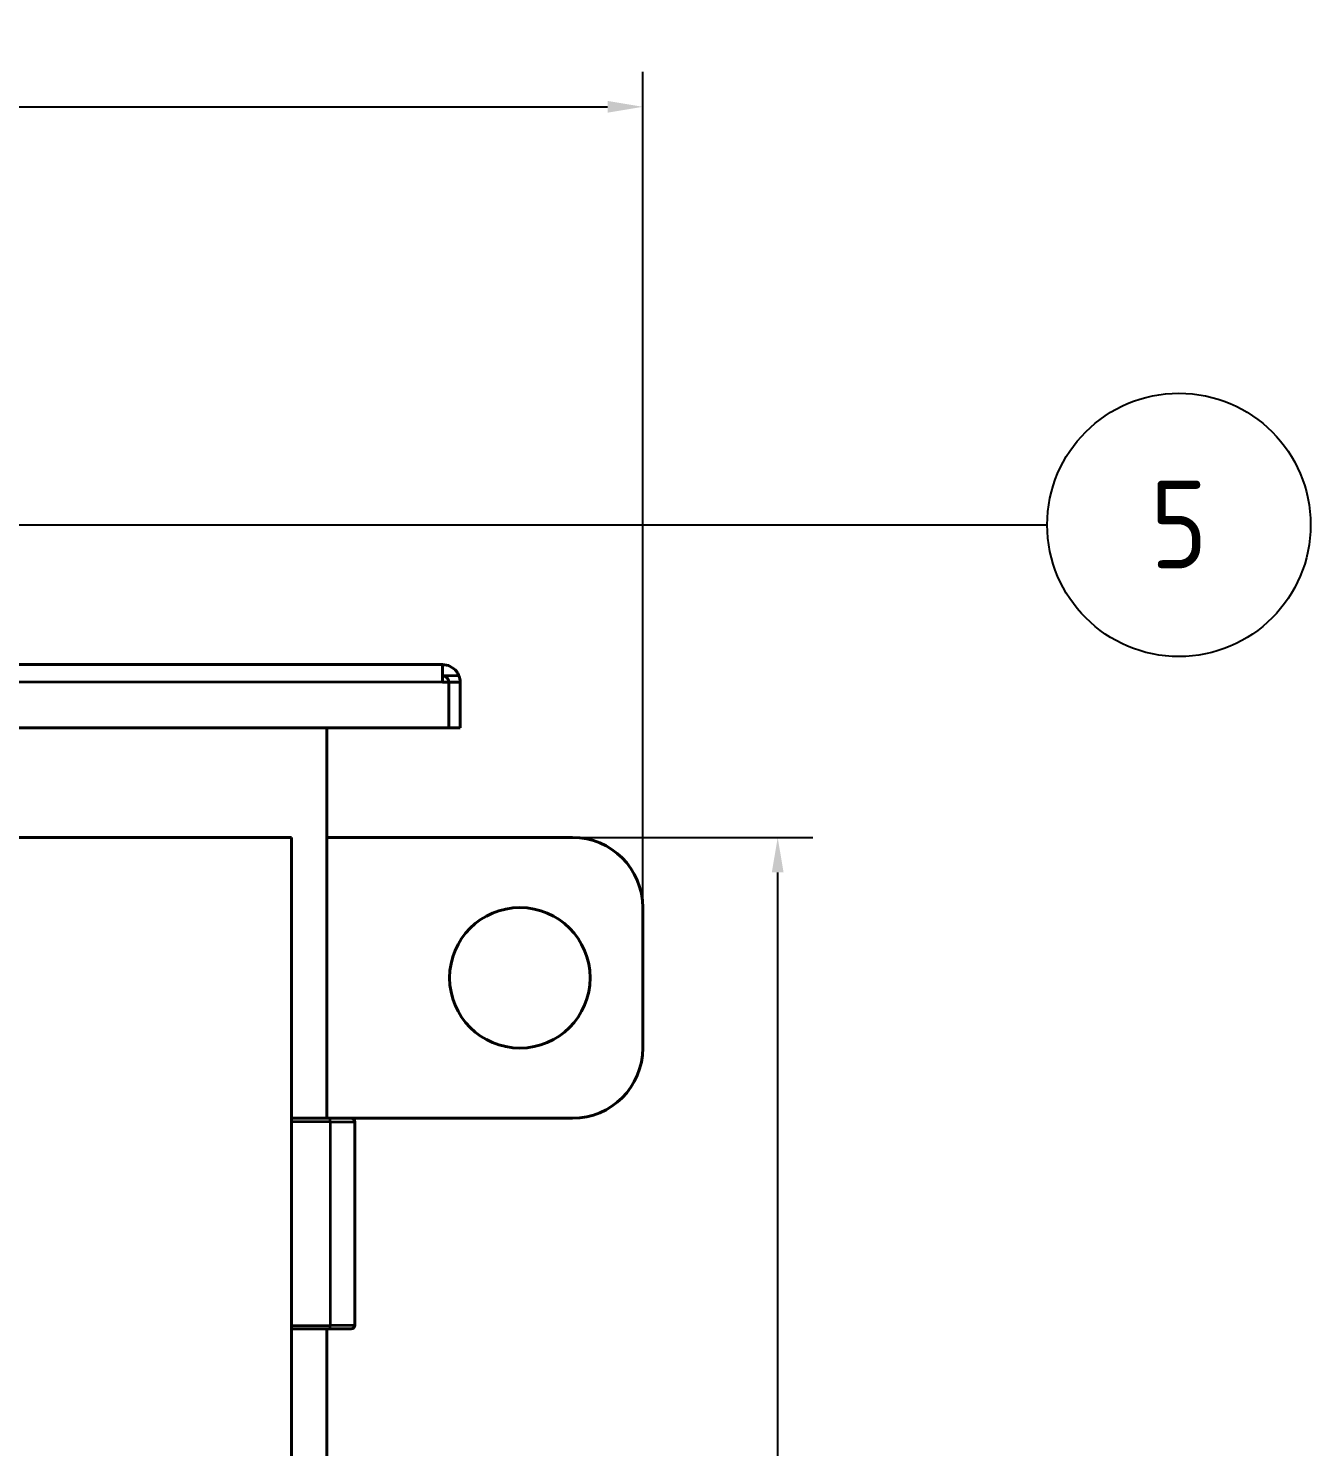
# Model space of a CAD drawing. Header units: millimetres. Extents: x 0 to 4205, y 0 to 2970.
# Drawn here: x 1979.3 to 2344.3, y 1346.9 to 1750.8 of the extents above; entities that cross this region are included whole.
import ezdxf

# ---------------------------------------------------------------- set-up
doc = ezdxf.new("R2010")
doc.units = ezdxf.units.MM
doc.header["$LTSCALE"] = 5
for name, color, linetype, lineweight in [('가시적인 것(ISO)', 3, 'Continuous', 40), ('가시적인 좁은 것(ISO)', 3, 'Continuous', 35), ('기호(ISO)', 5, 'Continuous', 25), ('치수(ISO)', 2, 'Continuous', 25)]:
    doc.layers.add(name, color=color, linetype=linetype, lineweight=lineweight)
doc.styles.add('부품번호텍스트_PSTEK_POSCO', font='isocp.shx')
doc.styles.add('치수 텍스트_PSTEK_POSCO', font='isocp.shx')
doc.dimstyles.new('치수_PSTEK_POSCO', dxfattribs={"dimscale": 5, "dimtxt": 3, "dimasz": 2, "dimexe": 2, "dimexo": 2.5, "dimgap": 1, "dimtad": 1, "dimrnd": 1e-08, "dimdsep": 46, "dimtxsty": '치수 텍스트_PSTEK_POSCO', "dimcen": 0.09, "dimdle": 10, "dimclrd": 7, "dimclre": 7, "dimclrt": 2, "dimadec": 1, "dimazin": 2, "dimtfac": 1, "dimtmove": 0, "dimatfit": 3, "dimfxl": 0, "dimtolj": 1, "dimlwd": -1, "dimlwe": -1, "dimarcsym": 0})

# ---------------------------------------------------------------- blocks, each defined once
blk = doc.blocks.new('*D31')
at = {"layer": 'Defpoints', "color": 0, "transparency": 16777216}
for p in [(2154.2, 1728.5), (1294.2, 1505.42), (2154.2, 1460.42)]:
    blk.add_point(p, dxfattribs=at)
at = {"layer": '치수(ISO)', "color": 7, "transparency": 16777216}
for p, q in [((1294.2, 1517.92), (1294.2, 1738.5)), ((2154.2, 1472.92), (2154.2, 1738.5)), ((1304.2, 1728.5), (2144.2, 1728.5))]:
    blk.add_line(p, q, dxfattribs=at)
for points in [[(1304.2, 1730.17), (1304.2, 1726.83), (1294.2, 1728.5)], [(2144.2, 1730.17), (2144.2, 1726.83), (2154.2, 1728.5)]]:
    blk.add_solid(points, dxfattribs=at)
at = {"layer": '치수(ISO)', "color": 2, "transparency": 16777216, "insert": (1710.7, 1741), "char_height": 15, "attachment_point": 4, "style": '치수 텍스트_PSTEK_POSCO'}
blk.add_mtext('\\A1;860', dxfattribs=at)
blk = doc.blocks.new('*D37')
at = {"layer": 'Defpoints', "color": 0, "transparency": 16777216}
for p in [(2054.2, 1520.42), (2192.61, 1520.42), (2054.2, 880.42)]:
    blk.add_point(p, dxfattribs=at)
at = {"layer": '치수(ISO)', "color": 7, "transparency": 16777216}
for p, q in [((2066.7, 1520.42), (2202.61, 1520.42)), ((2192.61, 890.42), (2192.61, 1510.42)), ((2066.7, 880.42), (2202.61, 880.42))]:
    blk.add_line(p, q, dxfattribs=at)
for points in [[(2190.94, 1510.42), (2194.28, 1510.42), (2192.61, 1520.42)], [(2190.94, 890.42), (2194.28, 890.42), (2192.61, 880.42)]]:
    blk.add_solid(points, dxfattribs=at)
at = {"layer": '치수(ISO)', "color": 2, "transparency": 16777216, "insert": (2180.11, 1185.71), "char_height": 15, "attachment_point": 4, "rotation": 90, "style": '치수 텍스트_PSTEK_POSCO'}
blk.add_mtext('\\A1;640', dxfattribs=at)

msp = doc.modelspace()

# ---------------------------------------------------------------- linework, layer by layer
at = {"layer": '가시적인 것(ISO)'}
for p, q in [((1351.2036, 1569.6175), (2097.2036, 1569.6175)), ((2098.9329, 1564.6175), (2097.2036, 1564.6175)), ((2098.9329, 1564.6175), (2098.9329, 1551.6175)), ((2099.0036, 1551.6175), (2099.0036, 1564.6175)), ((2099.0036, 1564.6175), (2102.2036, 1564.6175)), ((2102.2036, 1564.6175), (2102.2036, 1551.6175)), ((1349.4743, 1551.6175), (2098.9329, 1551.6175)), ((2064.2036, 1440.4175), (2064.2036, 1551.6175)), ((2102.2036, 1551.6175), (2099.0036, 1551.6175)), ((1654.2036, 1520.4175), (2054.2036, 1520.4175)), ((2054.2036, 880.4175), (2054.2036, 1520.4175)), ((2064.2036, 1520.4175), (2134.2036, 1520.4175)), ((2154.2036, 1500.4175), (2154.2036, 1460.4175)), ((2054.2036, 1440.4175), (2065.2036, 1440.4175)), ((2065.2036, 1440.4175), (2071.2036, 1440.4175)), ((2071.2036, 1440.4175), (2134.2036, 1440.4175)), ((2072.2036, 1439.4175), (2072.2036, 1381.4175)), ((2065.2036, 1380.4175), (2054.2036, 1380.4175)), ((2064.2036, 1020.4175), (2064.2036, 1380.4175)), ((2071.2036, 1380.4175), (2065.2036, 1380.4175))]:
    msp.add_line(p, q, dxfattribs=at)
msp.add_circle((2119.2036, 1480.4175), 20, dxfattribs=at)
for centre, radius, start, end in [((2134.2036, 1500.4175), 20, 0, 90), ((2134.2036, 1460.4175), 20, 270, 0), ((2071.2036, 1439.4175), 1, 0, 90), ((2071.2036, 1381.4175), 1, 270, 0)]:
    msp.add_arc(centre, radius, start, end, dxfattribs=at)
for points, knots in [([(2097.2036, 1569.6175), (2097.2036, 1569.3285), (2097.2036, 1568.895), (2097.2036, 1567.7127), (2097.2036, 1567.321), (2097.2036, 1566.8827), (2097.2036, 1566.4175)], [0, 0, 0, 0, 0.575044589, 0.575044589, 0.575044589, 0.76555338, 0.76555338, 0.76555338, 0.76555338]), ([(2097.2036, 1569.6175), (2098.7091, 1569.6175), (2100.1985, 1568.895), (2101.1304, 1567.7127), (2101.4392, 1567.321), (2101.6888, 1566.8827), (2101.8684, 1566.4175)], [0, 0, 0, 0, 0.575044589, 0.575044589, 0.575044589, 0.76555338, 0.76555338, 0.76555338, 0.76555338]), ([(2099.0036, 1564.6175), (2099.0036, 1565.3171), (2098.5555, 1565.9966), (2097.9123, 1566.2721), (2097.6891, 1566.3677), (2097.4464, 1566.4175), (2097.2036, 1566.4175)], [-1, -1, -1, -1, -0.25762063, -0.25762063, -0.25762063, 0, 0, 0, 0])]:
    msp.add_open_spline(points, degree=3, knots=knots, dxfattribs=at)
for points in [[(2097.2036, 1566.4175), (2097.2036, 1565.8449), (2097.2036, 1565.2312), (2097.2036, 1564.6175)], [(2101.8684, 1566.4175), (2102.0893, 1565.8449), (2102.2036, 1565.2312), (2102.2036, 1564.6175)]]:
    msp.add_open_spline(points, degree=3, dxfattribs=at)
at = {"layer": '가시적인 좁은 것(ISO)'}
for p, q in [((2097.2036, 1564.6175), (1351.2036, 1564.6175)), ((2101.8684, 1566.4175), (2097.2036, 1566.4175)), ((2065.2036, 1439.4175), (2054.2036, 1439.4175)), ((2065.2036, 1439.4175), (2065.2036, 1440.4175)), ((2065.2036, 1439.4175), (2072.2036, 1439.4175)), ((2065.2036, 1439.4175), (2065.2036, 1381.4175)), ((2054.2036, 1381.4175), (2065.2036, 1381.4175)), ((2065.2036, 1380.4175), (2065.2036, 1381.4175)), ((2072.2036, 1381.4175), (2065.2036, 1381.4175))]:
    msp.add_line(p, q, dxfattribs=at)
at = {"layer": '기호(ISO)', "color": 7}
msp.add_line((1760.043, 1609.4295), (2269.3397, 1609.4295), dxfattribs=at)
at = {"layer": '기호(ISO)'}
msp.add_circle((2306.8397, 1609.4295), 37.5, dxfattribs=at)

# ---------------------------------------------------------------- texts
at = {"layer": '기호(ISO)', "color": 7, "insert": (2306.8397, 1609.5487), "char_height": 25, "attachment_point": 5, "style": '부품번호텍스트_PSTEK_POSCO'}
msp.add_mtext('5', dxfattribs=at)

# ---------------------------------------------------------------- dimensions: what is measured, and where the dimension line sits
at = {"layer": '치수(ISO)', "color": 7}
for base, p1, p2, angle, picture, middle in [((2154.2036, 1728.4984), (1294.2036, 1505.4175), (2154.2036, 1460.4175), 180, '*D31', (1724.2036, 1728.4984)), ((2192.6095, 1520.4175), (2054.2036, 880.4175), (2054.2036, 1520.4175), 90, '*D37', (2192.6095, 1200.4175))]:
    dim = msp.add_linear_dim(base=base, p1=p1, p2=p2, angle=angle, dimstyle='치수_PSTEK_POSCO', override={"dimdec": 2, "dimtp": 0, "dimtm": 0, "dimtdec": 2, "dimtofl": 0, "dimatfit": 1}, dxfattribs=at)
    dim.commit()
    dim.dimension.update_dxf_attribs({"geometry": picture, "text_midpoint": middle, "dimtype": 160})

doc.saveas('drawing.dxf')
